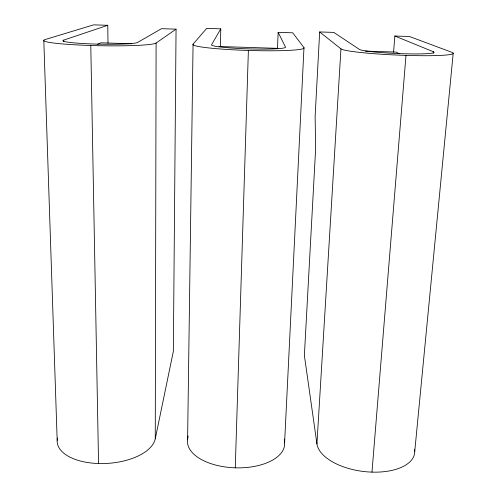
<?xml version="1.0" encoding="UTF-8"?>
<svg xmlns="http://www.w3.org/2000/svg" width="497" height="497" viewBox="0 0 497 497"><rect width="100%" height="100%" fill="white"/><g stroke="black" fill="none" stroke-linecap="round" stroke-linejoin="round"><path stroke-width="0.75" d="M155.263 438.814L156.101 43.022L176.056 29.143L173.347 351.336L155.263 438.814A49.271 24.782 -3.8 0 1 100.754 463.571A49.271 24.782 -3.8 0 1 57.528 438M277.488 48.644L278.152 32.355L292.733 32.814L303.978 47.669L284.595 442.877A48.594 25.13 1.8 0 1 235.267 467.826A48.594 25.13 1.8 0 1 187.599 439.826L193.072 44.183L206.653 28.404L220.78 28.845L220.376 46.681M235.267 467.826L248.382 50.446A55.589 4.256 1.8 0 0 303.978 47.669M433.235 53.285L433.372 51.738A37.517 2.796 2.5 0 1 402.651 53.719A37.517 2.796 2.5 0 1 359.43 49.414L333.791 32.398L319.664 31.951L315.129 116.404L315.638 148.765L304.375 355.454L316.931 443.889A49.271 24.782 7.4 0 0 369.78 472.026A49.271 24.782 7.4 0 0 414.529 449.22M316.931 443.889L340.948 48.83L319.664 31.951M393.574 52.247L394.835 36.02L409.416 36.48L451.854 52.315A56.341 4.2 2.5 0 1 405.987 55.397A56.341 4.2 2.5 0 1 340.948 48.83M371.973 472.119L405.987 55.397M414.728 451.574L453.202 53.142M187.599 439.826L188.121 435.981M220.78 28.845L211.554 44.767A37.02 2.833 1.8 0 0 248.432 48.874A37.02 2.833 1.8 0 0 285.495 47.091L278.152 32.355M97.393 44.345L100.928 42.798L131.587 43.761M63.722 41.667L63.678 40.12L107.768 25.291L107.998 43.152M107.768 25.291L93.641 24.85L45.19 39.536A56.341 4.2 1.1 0 0 90.783 45.494A56.341 4.2 1.1 0 0 156.101 43.022M176.056 29.143L161.469 28.689L137.619 42.444A37.517 2.796 1.1 0 1 94.213 44.028A37.517 2.796 1.1 0 1 63.678 40.12M218.966 46.507L277.985 48.358M365.37 51.11L396.028 52.073L399.458 53.838M394.835 36.02L433.372 51.738M284.315 439.006L284.595 442.877M43.798 40.276L57.174 440.336M90.783 45.494L98.555 463.527M248.382 50.446A55.589 4.256 1.8 0 1 193.072 44.183"/></g></svg>
